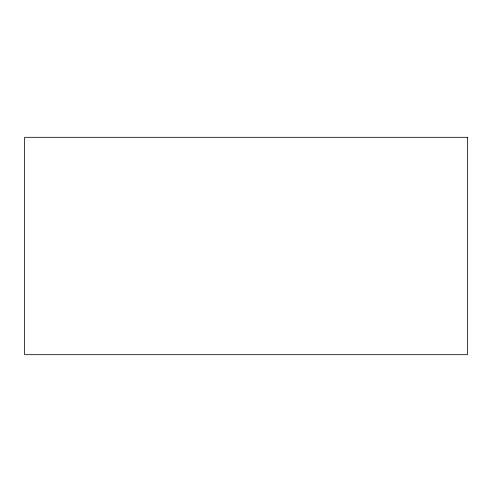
<?xml version="1.0" encoding="UTF-8"?>
<svg xmlns="http://www.w3.org/2000/svg" width="492" height="492" viewBox="0 0 492 492"><rect width="100%" height="100%" fill="white"/><g stroke="black" fill="none" stroke-linecap="round" stroke-linejoin="round"><path stroke-width="0.74" d="M467.4 137.311L24.6 137.311L24.6 354.689L467.4 354.689L467.4 137.311"/></g></svg>
